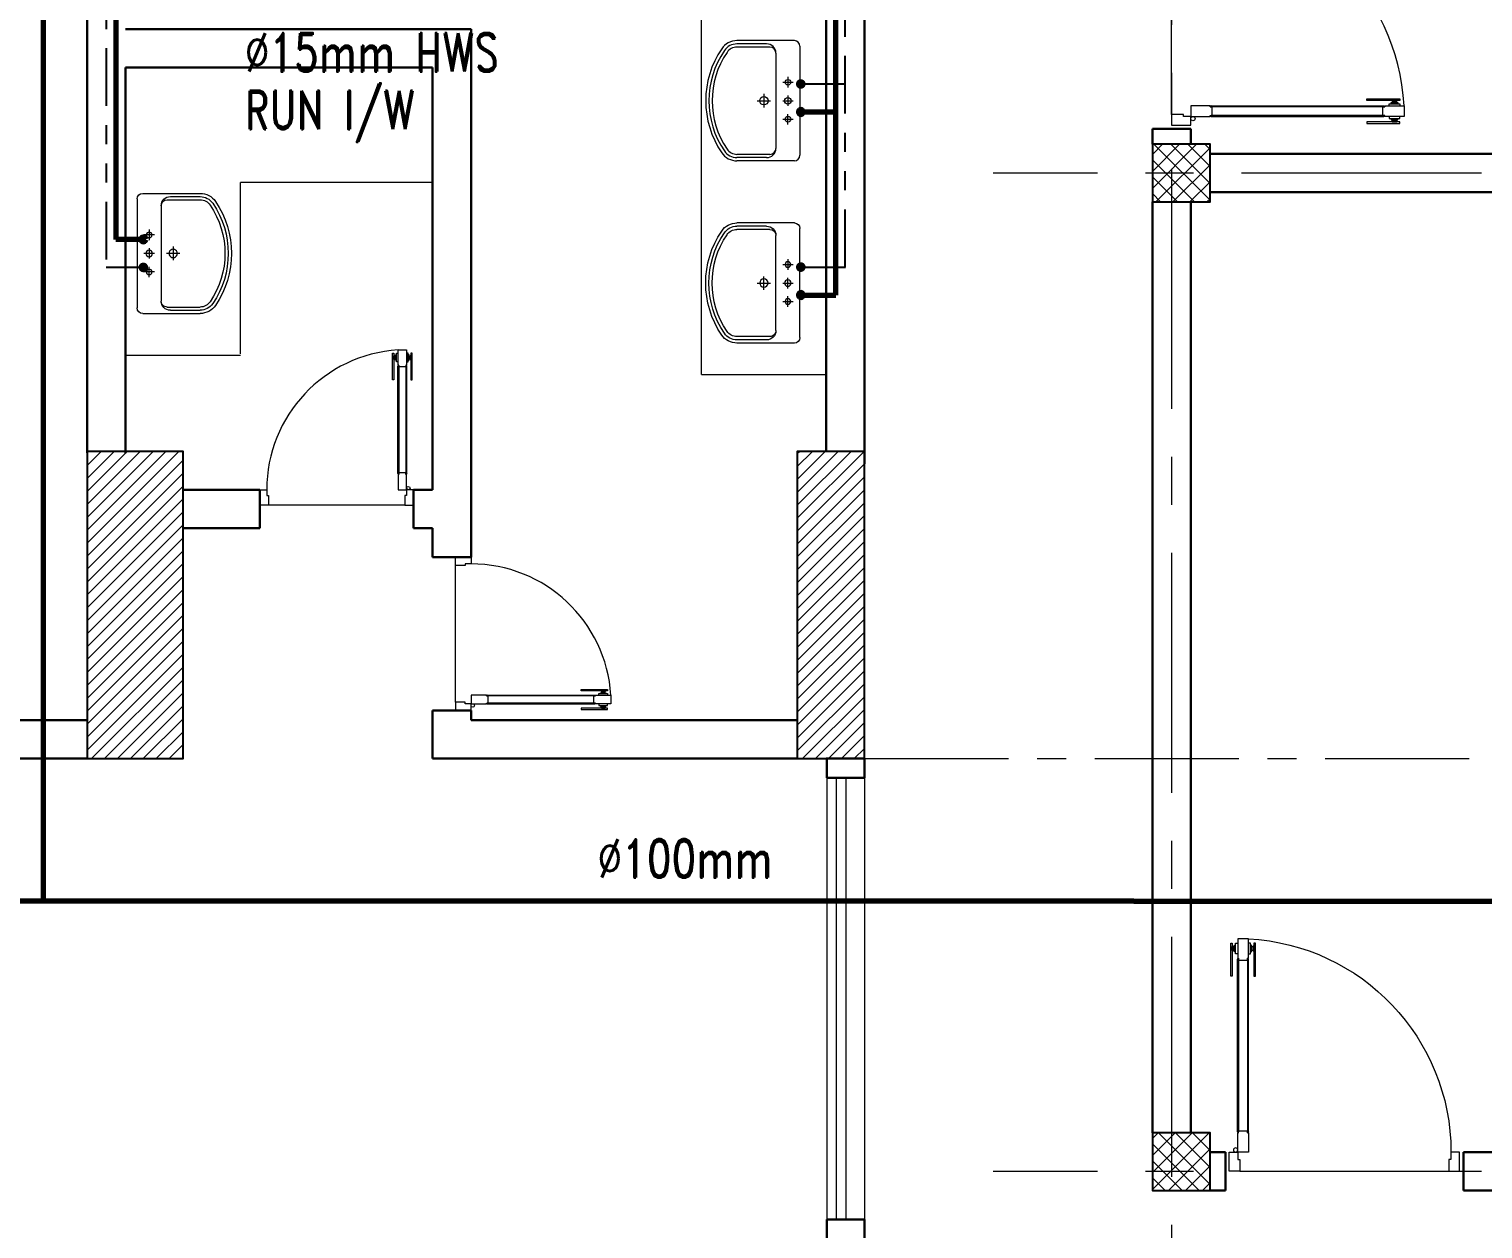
# Model space of a CAD drawing. Extents: x 800 to 995, y 398 to 804.
# Drawn here: x 908.43 to 916.01, y 786.26 to 792.51 of the extents above; entities that cross this region are included whole.
import ezdxf

# ---------------------------------------------------------------- set-up
doc = ezdxf.new("R2010")
doc.units = 0
doc.header["$MEASUREMENT"] = 0
doc.linetypes.add('CENTERX2', pattern=[4, 2.5, -0.5, 0.5, -0.5])
doc.linetypes.add('PHANTOM-Z', pattern=[12.75, 6, -1.35, 1.35, -1.35, 1.35, -1.35])
for name, color, linetype, lineweight in [('axis', 1, 'CENTERX2', 5), ('Column', 6, 'CONTINUOUS', 25), ('Dim int', 1, 'CONTINUOUS', 5), ('DOOR', 30, 'CONTINUOUS', 9), ('Elevation', 150, 'CONTINUOUS', 18), ('Furn', 183, 'CONTINUOUS', 9), ('hatch', 252, 'CONTINUOUS', 9), ('HVAC CEILING', 252, 'CONTINUOUS', 35), ('P-C-WATER', 5, 'CONTINUOUS', 70), ('P-TEXT', 1, 'CONTINUOUS', 25), ('Wall', 252, 'CONTINUOUS', 30), ('WINDOW', 252, 'CONTINUOUS', 5)]:
    doc.layers.add(name, color=color, linetype=linetype, lineweight=lineweight)
doc.layers.add('P-H-WATER', color=12, linetype='PHANTOM-Z')
doc.styles.add('ROMANC', font='romand.shx')
pattern_1 = [(45, (1091.292394, 461.191326), (-0.0336759605, 0.0336759605), [])]
pattern_2 = [(135.000035, (-906.70449, -310.710835), (-0.0441941467, -0.044194201), []), (225.000035, (-906.70449, -310.710835), (0.044194201, -0.0441941467), [])]

# ---------------------------------------------------------------- blocks, each defined once
blk = doc.blocks.new('d999')
at = {"layer": 'DOOR', "color": 252}
for p, q in [((254.7802, 80.9565), (253.8803, 80.9565)), ((253.8803, 80.9515), (254.7802, 80.9515)), ((253.8803, 80.9049), (254.7802, 80.9049)), ((254.7802, 80.8999), (253.8803, 80.8999))]:
    blk.add_line(p, q, dxfattribs=at)
at = {"layer": 'DOOR', "color": 251}
blk.add_line((254.9857, 80.9449), (254.9857, 79.856), dxfattribs=at)
at = {"layer": 'DOOR', "color": 1}
for points in [[(253.9693, 80.9844), (253.9693, 80.9924), (253.797, 80.9924), (253.797, 80.9844)], [(253.8148, 80.9727), (253.8148, 80.9791), (253.835, 80.9791), (253.835, 80.9727)], [(253.9693, 80.8721), (253.9693, 80.864), (253.797, 80.864), (253.797, 80.8721)], [(253.8148, 80.8838), (253.8148, 80.8773), (253.835, 80.8773), (253.835, 80.8838)]]:
    blk.add_lwpolyline(points, close=True, dxfattribs=at)
for points in [[(253.8525, 80.956), (253.8525, 80.9671), (253.797, 80.9671), (253.797, 80.956)], [(253.8421, 80.9671), (253.8421, 80.9727), (253.8076, 80.9727), (253.8076, 80.9671)], [(253.8421, 80.8893), (253.8421, 80.8838), (253.8076, 80.8838), (253.8076, 80.8893)]]:
    blk.add_lwpolyline(points, dxfattribs=at)
for points in [[(253.8151, 80.9844, 1), (253.8151, 80.9791), (253.8151, 80.9791), (253.8347, 80.9791), (253.8347, 80.9791, 1), (253.8347, 80.9844), (253.8347, 80.9844)], [(253.8151, 80.8721, -1), (253.8151, 80.8773), (253.8151, 80.8773), (253.8347, 80.8773), (253.8347, 80.8773, -1), (253.8347, 80.8721), (253.8347, 80.8721)]]:
    blk.add_lwpolyline(points, format="xyb", close=True, dxfattribs=at)
at = {"layer": 'DOOR', "color": 5}
for points in [[(254.9857, 81.0004), (254.8857, 81.0004), (254.8857, 80.956), (254.9236, 80.956), (254.9236, 80.9449), (254.9857, 80.9449)], [(253.8747, 80.9515), (253.8858, 80.9515), (253.8858, 80.9049), (253.8747, 80.9049), (253.8747, 80.9004), (253.7747, 80.9004), (253.7747, 80.9004), (253.7747, 80.956), (253.8747, 80.956)], [(254.7857, 80.9515), (254.7746, 80.9515), (254.7746, 80.9049), (254.7857, 80.9049), (254.7857, 80.9004), (254.8857, 80.9004), (254.8857, 80.9004), (254.8857, 80.956), (254.7857, 80.956)], [(254.9857, 79.8004), (254.8857, 79.8004), (254.8857, 79.845), (254.9236, 79.845), (254.9236, 79.8561), (254.9857, 79.856)]]:
    blk.add_lwpolyline(points, close=True, dxfattribs=at)
blk.add_lwpolyline([(253.8525, 80.9004), (253.8525, 80.8893), (253.797, 80.8893), (253.797, 80.9004)], dxfattribs=at)
for points in [[(253.8852, 80.9515), (253.8852, 80.9515, 1), (253.8753, 80.9515)], [(253.8852, 80.9049), (253.8852, 80.9049, -1), (253.8753, 80.9049)], [(254.7752, 80.9515), (254.7752, 80.9515, -1), (254.7852, 80.9515)], [(254.7752, 80.9049), (254.7752, 80.9049, 1), (254.7852, 80.9049)]]:
    blk.add_lwpolyline(points, format="xyb", close=True, dxfattribs=at)
blk.add_circle((254.8746, 80.9671), 0.0111, dxfattribs=at)
at = {"layer": 'DOOR', "color": 252}
blk.add_arc((254.8867, 80.9585), 1.1135, 182.98945, 269.94808, dxfattribs=at)
blk = doc.blocks.new('A$C53E56542')
at = {"layer": 'hatch'}
h = blk.add_hatch(dxfattribs=at)
h.set_pattern_fill('ANSI37', color=0, scale=0.5, angle=90.00004, style=0)
h.set_pattern_definition(pattern_2)
h.paths.add_polyline_path([(1.6, -6.6), (1.6, -6.8), (1.8, -6.8), (1.8, -6.6)])
h.paths.add_polyline_path([(1.6, -6.6), (1.5, -6.6), (1.5, -6.8), (1.6, -6.8)])
h.paths.add_polyline_path([(1.5, -6.8), (1.5, -6.9), (1.6, -6.9), (1.6, -6.8)])
h.paths.add_polyline_path([(1.6, -6.8), (1.6, -6.9), (1.8, -6.9), (1.8, -6.8)])
h = blk.add_hatch(dxfattribs=at)
h.set_pattern_fill('ANSI37', color=0, scale=0.5, angle=90.00004, style=0)
h.set_pattern_definition(pattern_2)
h.paths.add_polyline_path([(1.6, -11.75), (1.6, -11.95), (1.8, -11.95), (1.8, -11.75)])
h.paths.add_polyline_path([(1.6, -11.75), (1.5, -11.75), (1.5, -11.95), (1.6, -11.95)])
h.paths.add_polyline_path([(1.5, -11.95), (1.5, -12.05), (1.6, -12.05), (1.6, -11.95)])
h.paths.add_polyline_path([(1.6, -11.95), (1.6, -12.05), (1.8, -12.05), (1.8, -11.95)])
at = {"layer": 'axis', "color": 0, "ltscale": 0.5}
for p, q in [((1.6, -0.7281), (1.6, -12.8312)), ((9.2146, -6.75), (0.6698, -6.75)), ((9.2146, -11.95), (0.6698, -11.95))]:
    blk.add_line(p, q, dxfattribs=at)
at = {"layer": 'Column', "color": 0}
for points in [[(1.5, -6.6), (1.5, -6.9), (1.8, -6.9), (1.8, -6.6)], [(1.5, -11.75), (1.5, -12.05), (1.8, -12.05), (1.8, -11.75)]]:
    blk.add_lwpolyline(points, close=True, dxfattribs=at)
at = {"layer": 'P-C-WATER', "linetype": 'Continuous'}
blk.add_line((1.4031, -10.5421), (7.4798, -10.5423), dxfattribs=at)
at = {"layer": 'Wall', "color": 0}
for p, q in [((1.7, -6.5), (1.7, -6.5)), ((1.7, -6.52), (1.5, -6.52)), ((1.5, -6.52), (1.5, -6.6)), ((1.7, -6.6), (1.7, -6.52)), ((1.7, -6.52), (1.7, -6.6)), ((4.85, -6.85), (1.8, -6.85)), ((1.5, -11.75), (1.5, -6.9)), ((1.7, -8.3333), (1.7, -6.9)), ((1.5, -8.2333), (1.5, -8.3333)), ((1.7, -8.2333), (1.7, -8.3333)), ((1.7, -11.75), (1.7, -8.3333)), ((1.88, -11.85), (1.88, -12.05)), ((3.12, -11.85), (3.12, -12.05)), ((1.88, -12.05), (1.8, -12.05)), ((8.5, -12.05), (3.12, -12.05))]:
    blk.add_line(p, q, dxfattribs=at)
for points in [[(4.85, -6.65), (1.8, -6.65)], [(1.88, -11.85), (1.8, -11.85)], [(4.85, -11.85), (3.12, -11.85)]]:
    blk.add_lwpolyline(points, dxfattribs=at)
at = {"layer": 'Dim int', "color": 0, "rotation": 180}
blk.add_blockref('d999', (256.5857, 74.5005), dxfattribs=at)
at = {"layer": 'Dim int', "color": 0, "xscale": -1, "rotation": 90}
blk.add_blockref('d999', (82.9004, 243.0358), dxfattribs=at)

msp = doc.modelspace()

# ---------------------------------------------------------------- hatches: boundary and pattern name
at = {"layer": 'hatch'}
h = msp.add_hatch(dxfattribs=at)
h.set_pattern_fill('ANSI31', color=252, scale=0.015, style=0)
h.set_pattern_definition(pattern_1)
h.paths.add_polyline_path([(908.7352, 788.7134), (909.2352, 788.7134), (909.2352, 790.3134), (908.7352, 790.3134)])
h = msp.add_hatch(dxfattribs=at)
h.set_pattern_fill('ANSI31', color=252, scale=0.015, style=0)
h.set_pattern_definition(pattern_1)
h.paths.add_polyline_path([(912.4352, 788.7134), (912.7852, 788.7134), (912.7852, 790.3134), (912.4352, 790.3134)])

# ---------------------------------------------------------------- linework, layer by layer
at = {"layer": 'axis', "color": 0, "ltscale": 0.3}
msp.add_line((912.7852, 788.7134), (916.0069, 788.7134), dxfattribs=at)
at = {"layer": 'Column', "color": 252}
for points in [[(908.7352, 788.7134), (909.2352, 788.7134), (909.2352, 790.3134), (908.7352, 790.3134)], [(912.4352, 788.7134), (912.7852, 788.7134), (912.7852, 790.3134), (912.4352, 790.3134)]]:
    msp.add_lwpolyline(points, close=True, dxfattribs=at)
at = {"layer": 'DOOR', "color": 252}
for p, q in [((910.3548, 790.1978), (910.3548, 790.7577)), ((910.3588, 790.7577), (910.3588, 790.1978)), ((910.3961, 790.7577), (910.3961, 790.1978)), ((910.4001, 790.1978), (910.4001, 790.7577)), ((910.8197, 789.0438), (911.3796, 789.0438)), ((911.3796, 789.0398), (910.8197, 789.0398)), ((911.3796, 789.0025), (910.8197, 789.0025)), ((910.8197, 788.9985), (911.3796, 788.9985))]:
    msp.add_line(p, q, dxfattribs=at)
at = {"layer": 'DOOR', "color": 251}
for p, q in [((910.3908, 790.0334), (909.6797, 790.0334)), ((910.6552, 789.0078), (910.6552, 789.7189))]:
    msp.add_line(p, q, dxfattribs=at)
at = {"layer": 'DOOR', "color": 1}
for points in [[(910.3325, 790.6865), (910.3261, 790.6865), (910.3261, 790.8244), (910.3325, 790.8244)], [(910.3419, 790.8102), (910.3368, 790.8102), (910.3368, 790.794), (910.3419, 790.794)], [(910.413, 790.8102), (910.4182, 790.8102), (910.4182, 790.794), (910.413, 790.794)], [(910.4224, 790.6865), (910.4288, 790.6865), (910.4288, 790.8244), (910.4224, 790.8244)], [(911.3084, 789.0661), (911.3084, 789.0725), (911.4462, 789.0725), (911.4462, 789.0661)], [(911.432, 789.0567), (911.432, 789.0619), (911.4158, 789.0619), (911.4158, 789.0567)], [(911.3084, 788.9762), (911.3084, 788.9698), (911.4462, 788.9698), (911.4462, 788.9762)], [(911.432, 788.9856), (911.432, 788.9805), (911.4158, 788.9805), (911.4158, 788.9856)]]:
    msp.add_lwpolyline(points, close=True, dxfattribs=at)
for points in [[(910.3325, 790.8099, -1), (910.3368, 790.8099), (910.3368, 790.8099), (910.3368, 790.7942), (910.3368, 790.7942, -1), (910.3325, 790.7942), (910.3325, 790.7942)], [(910.4224, 790.8099, 1), (910.4182, 790.8099), (910.4182, 790.8099), (910.4182, 790.7942), (910.4182, 790.7942, 1), (910.4224, 790.7942), (910.4224, 790.7942)], [(911.4318, 789.0661, -1), (911.4318, 789.0619), (911.4318, 789.0619), (911.4161, 789.0619), (911.4161, 789.0619, -1), (911.4161, 789.0661), (911.4161, 789.0661)], [(911.4318, 788.9762, 1), (911.4318, 788.9805), (911.4318, 788.9805), (911.4161, 788.9805), (911.4161, 788.9805, 1), (911.4161, 788.9762), (911.4161, 788.9762)]]:
    msp.add_lwpolyline(points, format="xyb", close=True, dxfattribs=at)
for points in [[(910.3464, 790.7883), (910.3419, 790.7883), (910.3419, 790.8159), (910.3464, 790.8159)], [(910.3997, 790.78), (910.4086, 790.78), (910.4086, 790.8244), (910.3997, 790.8244)], [(910.4086, 790.7883), (910.413, 790.7883), (910.413, 790.8159), (910.4086, 790.8159)], [(911.4018, 788.9989), (911.4018, 788.9901), (911.4462, 788.9901), (911.4462, 788.9989)], [(911.4101, 789.0523), (911.4101, 789.0567), (911.4377, 789.0567), (911.4377, 789.0523)], [(911.4101, 788.9901), (911.4101, 788.9856), (911.4377, 788.9856), (911.4377, 788.9901)]]:
    msp.add_lwpolyline(points, dxfattribs=at)
at = {"layer": 'DOOR', "color": 5}
for points in [[(910.3552, 790.78), (910.3464, 790.78), (910.3464, 790.8244), (910.3552, 790.8244)], [(911.4018, 789.0434), (911.4018, 789.0523), (911.4462, 789.0523), (911.4462, 789.0434)]]:
    msp.add_lwpolyline(points, dxfattribs=at)
for points in [[(910.3961, 790.7622), (910.3961, 790.7533), (910.3588, 790.7533), (910.3588, 790.7622), (910.3552, 790.7622), (910.3552, 790.8422), (910.3552, 790.8422), (910.3997, 790.8422), (910.3997, 790.7622)], [(910.3961, 790.1934), (910.3961, 790.2023), (910.3588, 790.2023), (910.3588, 790.1934), (910.3552, 790.1934), (910.3552, 790.1134), (910.3552, 790.1134), (910.3997, 790.1134), (910.3997, 790.1934)], [(909.6352, 790.0334), (909.6352, 790.1134), (909.6709, 790.1134), (909.6709, 790.0831), (909.6798, 790.0831), (909.6797, 790.0334)], [(910.4352, 790.0334), (910.4352, 790.1134), (910.3997, 790.1134), (910.3997, 790.0831), (910.3908, 790.0831), (910.3908, 790.0334)], [(910.6552, 789.7634), (910.7352, 789.7634), (910.7352, 789.7277), (910.7049, 789.7277), (910.7049, 789.7188), (910.6552, 789.7189)], [(910.6552, 788.9634), (910.7352, 788.9634), (910.7352, 788.9989), (910.7049, 788.9989), (910.7049, 789.0078), (910.6552, 789.0078)], [(910.8152, 789.0025), (910.8241, 789.0025), (910.8241, 789.0398), (910.8152, 789.0398), (910.8152, 789.0434), (910.7352, 789.0434), (910.7352, 789.0434), (910.7352, 788.9989), (910.8152, 788.9989)], [(911.384, 789.0025), (911.3751, 789.0025), (911.3751, 789.0398), (911.384, 789.0398), (911.384, 789.0434), (911.464, 789.0434), (911.464, 789.0434), (911.464, 788.9989), (911.384, 788.9989)]]:
    msp.add_lwpolyline(points, close=True, dxfattribs=at)
for points in [[(910.3588, 790.7538), (910.3588, 790.7538, -1), (910.3588, 790.7617)], [(910.3961, 790.7538), (910.3961, 790.7538, 1), (910.3961, 790.7617)], [(910.3588, 790.2018), (910.3588, 790.2018, 1), (910.3588, 790.1939)], [(910.3961, 790.2018), (910.3961, 790.2018, -1), (910.3961, 790.1939)], [(910.8236, 789.0398), (910.8236, 789.0398, 1), (910.8157, 789.0398)], [(910.8236, 789.0025), (910.8236, 789.0025, -1), (910.8157, 789.0025)], [(911.3756, 789.0398), (911.3756, 789.0398, -1), (911.3836, 789.0398)], [(911.3756, 789.0025), (911.3756, 789.0025, 1), (911.3836, 789.0025)]]:
    msp.add_lwpolyline(points, format="xyb", close=True, dxfattribs=at)
for centre in [(910.4086, 790.1223), (910.7441, 788.9901)]:
    msp.add_circle(centre, 0.00889, dxfattribs=at)
at = {"layer": 'DOOR', "color": 252}
for centre, start, end in [((910.4011, 790.1134), 93.60262, 180.0003), ((910.7352, 788.9975), 3.60262, 90.0003)]:
    msp.add_arc(centre, 0.7302, start, end, dxfattribs=at)
at = {"layer": 'Elevation', "color": 252}
msp.add_line((912.7852, 788.6134), (912.7852, 786.3134), dxfattribs=at)
at = {"layer": 'Furn', "color": 252, "linetype": 'Continuous'}
for p, q in [((911.9352, 790.7134), (911.9352, 793.5132)), ((910.5352, 791.7134), (909.5352, 791.7134)), ((909.5352, 790.8223), (909.5352, 791.7134)), ((909.5347, 790.8123), (908.9347, 790.8123)), ((911.9352, 790.7134), (912.5852, 790.7134))]:
    msp.add_line(p, q, dxfattribs=at)
at = {"layer": 'Furn'}
for p, q in [((912.4199, 792.4531), (912.1207, 792.4531)), ((912.2755, 792.4362), (912.1207, 792.4362)), ((912.2923, 792.4194), (912.1207, 792.4194)), ((912.4488, 792.4242), (912.4488, 791.8561)), ((912.3236, 792.3881), (912.3236, 791.8922)), ((912.3862, 792.2643), (912.3862, 792.2093)), ((912.261, 792.1758), (912.261, 792.1055)), ((912.3589, 792.2364), (912.4134, 792.2364)), ((912.2261, 792.1401), (912.2958, 792.1401)), ((912.3589, 792.1401), (912.4134, 792.1401)), ((912.3862, 792.168), (912.3862, 792.113)), ((912.3589, 792.0438), (912.4134, 792.0438)), ((912.3862, 792.0159), (912.3862, 792.0709)), ((912.2923, 791.8609), (912.1207, 791.8609)), ((912.2755, 791.844), (912.1207, 791.844)), ((912.4199, 791.8272), (912.1207, 791.8272)), ((909.0249, 791.6578), (909.3241, 791.6578)), ((909.1694, 791.6409), (909.3241, 791.6409)), ((908.996, 791.6289), (908.996, 791.0608)), ((909.1212, 791.5928), (909.1212, 791.0969)), ((909.1525, 791.6241), (909.3241, 791.6241)), ((912.4199, 791.5036), (912.1207, 791.5036)), ((912.2755, 791.4867), (912.1207, 791.4867)), ((909.086, 791.4411), (909.0314, 791.4411)), ((909.0586, 791.469), (909.0586, 791.414)), ((912.2923, 791.4699), (912.1207, 791.4699)), ((912.3236, 790.9426), (912.3236, 791.4386)), ((912.4488, 790.9065), (912.4488, 791.4747)), ((909.086, 791.3448), (909.0314, 791.3448)), ((909.0586, 791.3727), (909.0586, 791.3178)), ((909.2187, 791.3448), (909.1491, 791.3448)), ((909.1838, 791.3805), (909.1838, 791.3102)), ((909.0586, 791.2207), (909.0586, 791.2756)), ((912.3589, 791.2869), (912.4134, 791.2869)), ((912.3862, 791.3148), (912.3862, 791.2598)), ((909.086, 791.2485), (909.0314, 791.2485)), ((912.2261, 791.1906), (912.2958, 791.1906)), ((912.261, 791.155), (912.261, 791.2252)), ((912.3589, 791.1906), (912.4134, 791.1906)), ((912.3862, 791.1627), (912.3862, 791.2177)), ((912.3862, 791.0664), (912.3862, 791.1214)), ((909.1525, 791.0656), (909.3241, 791.0656)), ((909.1694, 791.0487), (909.3241, 791.0487)), ((912.3589, 791.0943), (912.4134, 791.0943)), ((909.0249, 791.0319), (909.3241, 791.0319)), ((912.2923, 790.9114), (912.1207, 790.9114)), ((912.2755, 790.8945), (912.1207, 790.8945)), ((912.4199, 790.8776), (912.1207, 790.8776))]:
    msp.add_line(p, q, dxfattribs=at)
for centre, major_axis, start_param, end_param in [((912.4392, 792.1401), (0.3404, 0.3404), 1.758788, 2.953601), ((912.4392, 792.1401), (0.3285, 0.3285), 1.758788, 2.953601), ((912.1207, 792.3568), (-0.0681, 0.0681), -0.785398, 0.187992), ((912.1207, 792.3568), (-0.0562, 0.0562), -0.785398, 0.187992), ((912.1207, 792.3568), (0.0443, 0.0443), 0.785398, 1.758788), ((912.2755, 792.3881), (0.034, 0.034), 5.497787, 7.068583), ((912.2923, 792.3881), (0.0221, 0.0221), 5.497787, 7.068583), ((912.4199, 792.4242), (-0.0204, 0.0204), 3.926991, 5.497787), ((912.4392, 792.1401), (0.3166, 0.3166), 1.758788, 2.953601), ((912.3862, 792.2364), (0.0103, 0.0103), 3.926991, 10.210176), ((912.261, 792.1401), (0.0153, 0.0153), 3.926991, 10.210176), ((912.3862, 792.1401), (-0.012, 0.012), 2.356194490190582, 8.639379797370168), ((912.3862, 792.0438), (0.0103, 0.0103), 3.926991, 10.210176), ((912.1207, 791.9235), (-0.0681, 0.0681), 1.382805, 2.356194), ((912.1207, 791.9235), (0.0562, 0.0562), 2.953601, 3.926991), ((912.1207, 791.9235), (0.0443, 0.0443), 2.953601, 3.926991), ((912.2755, 791.8922), (-0.034, 0.034), 2.356194, 3.926991), ((912.2923, 791.8922), (-0.0221, 0.0221), 2.356194, 3.926991), ((912.4199, 791.8561), (0.0204, 0.0204), 3.926991, 5.497787)]:
    msp.add_ellipse(centre, major_axis=major_axis, ratio=1, start_param=start_param, end_param=end_param, dxfattribs=at)
at = {"layer": 'Furn', "extrusion": (0, 0, -1)}
for centre, major_axis, start_param, end_param in [((909.0249, 791.6289), (0.0204, 0.0204), 3.926991, 5.497787), ((909.1694, 791.5928), (-0.034, 0.034), 5.497787, 7.068583), ((909.3241, 791.5615), (0.0681, 0.0681), -0.785398, 0.187992), ((909.3241, 791.5615), (-0.0562, 0.0562), 0.785398, 1.758788), ((909.1525, 791.5928), (-0.0221, 0.0221), 5.497787, 7.068583), ((909.3241, 791.5615), (0.0443, 0.0443), -0.785398, 0.187992), ((909.0057, 791.3448), (-0.3166, 0.3166), 1.758788, 2.953601), ((909.0057, 791.3448), (-0.3285, 0.3285), 1.758788, 2.953601), ((909.0057, 791.3448), (-0.3404, 0.3404), 1.758788, 2.953601), ((912.1207, 791.4073), (0.0681, 0.0681), 4.524397, 5.497787), ((912.1207, 791.4073), (-0.0562, 0.0562), 6.095194, 7.068583), ((912.2755, 791.4386), (0.034, 0.034), -0.785398, 0.785398), ((912.4199, 791.4747), (-0.0204, 0.0204), 0.785398, 2.356194), ((909.0586, 791.4411), (-0.0103, 0.0103), 3.926991, 10.210176), ((912.4392, 791.1906), (-0.3404, 0.3404), 4.900381, 6.095194), ((912.4392, 791.1906), (-0.3285, 0.3285), 4.900381, 6.095194), ((912.4392, 791.1906), (-0.3166, 0.3166), 4.900381, 6.095194), ((912.1207, 791.4073), (-0.0443, 0.0443), 6.095194, 7.068583), ((912.2923, 791.4386), (0.0221, 0.0221), -0.785398, 0.785398), ((909.0586, 791.3448), (0.012, 0.012), 2.356194490190582, 8.639379797370168), ((909.1838, 791.3448), (0.0153, 0.0153), 2.356194490189494, 8.63937979736908), ((909.0586, 791.2485), (-0.0103, 0.0103), 3.926991, 10.210176), ((912.3862, 791.2869), (-0.0103, 0.0103), 0.785398, 7.068583), ((912.261, 791.1906), (0.0153, 0.0153), -0.785398, 5.497787), ((912.3862, 791.1906), (0.012, 0.012), -0.785398, 5.497787), ((912.3862, 791.0943), (-0.0103, 0.0103), 0.785398, 7.068583), ((909.0249, 791.0608), (-0.0204, 0.0204), 3.926991, 5.497787), ((909.1694, 791.0969), (0.034, 0.034), 2.356194, 3.926991), ((909.1525, 791.0969), (0.0221, 0.0221), 2.356194, 3.926991), ((909.3241, 791.1282), (-0.0443, 0.0443), 2.953601, 3.926991), ((909.3241, 791.1282), (-0.0562, 0.0562), 2.953601, 3.926991), ((909.3241, 791.1282), (0.0681, 0.0681), 1.382805, 2.356194), ((912.1207, 790.9739), (0.0681, 0.0681), 2.356194, 3.329584), ((912.1207, 790.9739), (-0.0562, 0.0562), 3.926991, 4.900381), ((912.1207, 790.9739), (0.0443, 0.0443), 2.356194, 3.329584), ((912.2755, 790.9426), (-0.034, 0.034), 2.356194, 3.926991), ((912.2923, 790.9426), (-0.0221, 0.0221), 2.356194, 3.926991), ((912.4199, 790.9065), (0.0204, 0.0204), 0.785398, 2.356194)]:
    msp.add_ellipse(centre, major_axis=major_axis, ratio=1, start_param=start_param, end_param=end_param, dxfattribs=at)
at = {"layer": 'P-C-WATER', "linetype": 'Continuous'}
for p, q in [((908.5069, 797.4625), (908.5069, 787.9713)), ((908.8852, 797.1634), (908.8852, 791.4177)), ((912.6352, 791.128), (912.6352, 797.1634)), ((912.4406, 792.0817, 0), (912.6352, 792.0817, 0)), ((909.0406, 791.4177, 0), (908.8852, 791.4177, 0)), ((912.4408, 791.128, 0), (912.6354, 791.128, 0)), ((914.1883, 787.9713), (870.9591, 787.9713)), ((914.1883, 787.9713), (920.2651, 787.9711, 0.1)), ((914.1883, 787.9713), (920.2651, 787.9711))]:
    msp.add_line(p, q, dxfattribs=at)
for centre, start, end in [((912.4531, 792.0817, 0), 0, 180), ((912.4531, 792.0817, 0), 180, 0), ((909.0281, 791.4177, 0), 0, 180), ((909.0281, 791.4177, 0), 180, 0), ((912.4533, 791.128, 0), 0, 180), ((912.4533, 791.128, 0), 180, 0)]:
    msp.add_arc(centre, 0.0125, start, end, dxfattribs=at)
at = {"layer": 'P-H-WATER', "ltscale": 0.05}
for p, q in [((908.8352, 797.2134), (908.8352, 791.272)), ((912.6852, 791.2736), (912.6852, 797.2134)), ((912.4531, 792.2274, 0), (912.6852, 792.2274, 0)), ((909.0281, 791.272, 0), (908.8352, 791.272, 0)), ((912.4533, 791.2736, 0), (912.6854, 791.2736, 0))]:
    msp.add_line(p, q, dxfattribs=at)
at = {"layer": 'P-H-WATER', "ltscale": 0.05, "const_width": 0.025, "elevation": 0}
for points in [[(912.4656, 792.2274, -1), (912.4406, 792.2274, -1)], [(909.0156, 791.272, -1), (909.0406, 791.272, -1)], [(912.4658, 791.2736, -1), (912.4408, 791.2736, -1)]]:
    msp.add_lwpolyline(points, format="xyb", close=True, dxfattribs=at)
at = {"layer": 'Wall', "color": 252, "linetype": 'Continuous'}
for p, q in [((912.5852, 790.3134), (912.5852, 794.6134)), ((912.7852, 794.6134), (912.7852, 790.2482)), ((908.7352, 790.3067), (908.7352, 794.1472)), ((910.7352, 792.5134), (908.9352, 792.5134)), ((910.7352, 789.7634), (910.7352, 792.5134)), ((910.5352, 792.3134), (908.9352, 792.3134)), ((908.9352, 790.3047), (908.9352, 792.3134)), ((910.5352, 790.1134), (910.5352, 792.3134)), ((909.6352, 790.1134), (909.2352, 790.1134)), ((909.6352, 790.1134), (909.6352, 789.9134)), ((910.5352, 790.1134), (910.4352, 790.1134)), ((910.4352, 790.1134), (910.4352, 789.9134)), ((909.6352, 789.9134), (909.2352, 789.9134)), ((910.5352, 789.9134), (910.4352, 789.9134)), ((910.5352, 789.7634), (910.5352, 789.9134)), ((910.7352, 789.7634), (910.5352, 789.7634)), ((904.5852, 788.9134), (908.7352, 788.9134)), ((910.5352, 788.7134), (910.5352, 788.9634)), ((910.7352, 788.9634), (910.5352, 788.9634)), ((910.7352, 788.9134), (910.7352, 788.9634)), ((912.4352, 788.9134), (910.7352, 788.9134)), ((904.3352, 788.7134), (908.7352, 788.7134)), ((912.4352, 788.7134), (910.5352, 788.7134)), ((912.5852, 788.7134), (912.7852, 788.7134)), ((912.5852, 788.7134), (912.7852, 788.7134)), ((912.5881, 788.7134), (912.5881, 788.6134)), ((912.5881, 788.6134), (912.7852, 788.6134)), ((912.5881, 786.2134), (912.5881, 786.3134)), ((912.5881, 786.3134), (912.7852, 786.3134))]:
    msp.add_line(p, q, dxfattribs=at)
at = {"layer": 'Wall', "color": 252}
for p, q in [((912.7852, 788.7134), (912.7852, 788.6134)), ((912.7852, 786.2134), (912.7852, 786.3134))]:
    msp.add_line(p, q, dxfattribs=at)
at = {"layer": 'WINDOW', "color": 252}
for p, q in [((912.5881, 788.6134), (912.5881, 786.3134)), ((912.6381, 788.6134), (912.6381, 786.3134)), ((912.6881, 788.6134), (912.6881, 786.3134))]:
    msp.add_line(p, q, dxfattribs=at)

# ---------------------------------------------------------------- block references
at = {"layer": 'HVAC CEILING', "color": 2}
msp.add_blockref('A$C53E56542', (912.7852, 798.5134), dxfattribs=at)

# ---------------------------------------------------------------- texts
at = {"layer": 'P-TEXT', "color": 41, "style": 'ROMANC', "width": 0.75}
for s, p in [('%%C15mm HWS', (909.5567, 792.2924)), ('RUN I/W', (909.5567, 791.9925)), ('%%C100mm', (911.3946, 788.0935))]:
    msp.add_text(s, height=0.2, dxfattribs=at).set_placement(p)

doc.saveas('drawing.dxf')
